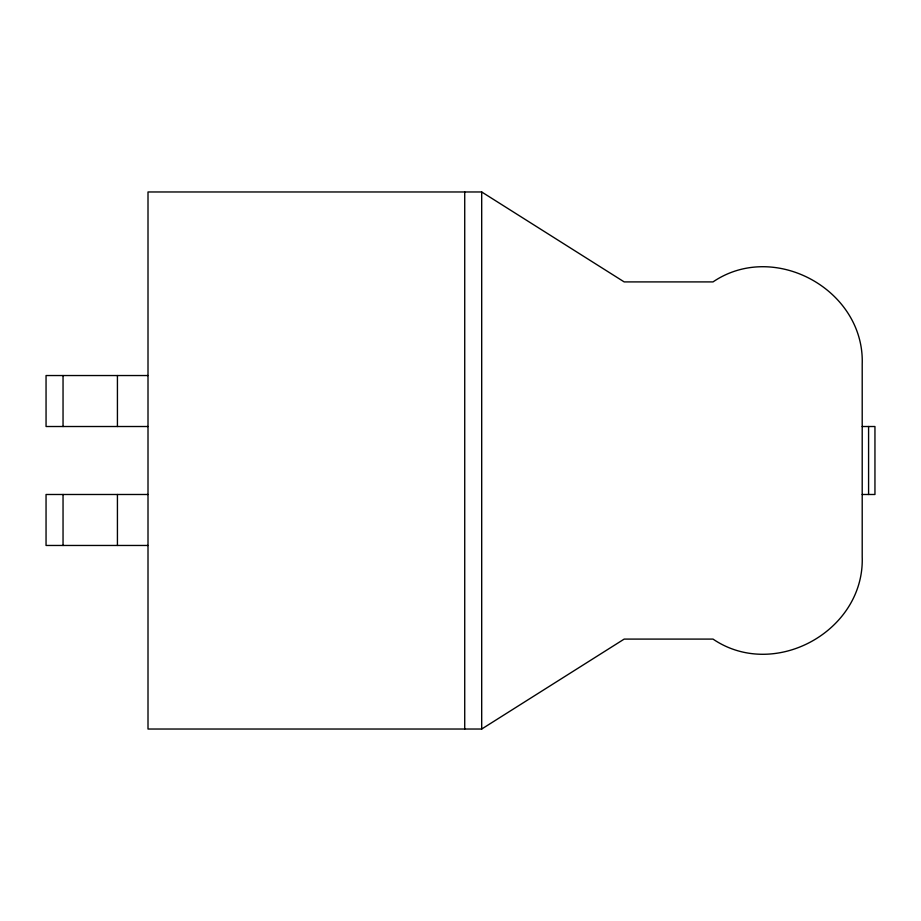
<?xml version="1.0" encoding="UTF-8"?>
<svg xmlns="http://www.w3.org/2000/svg" width="921" height="921" viewBox="0 0 921 921"><rect width="100%" height="100%" fill="white"/><g stroke="black" fill="none" stroke-linecap="round" stroke-linejoin="round"><path stroke-width="1.38" d="M481.695 729.029L624.185 639.093L713.015 639.093C774.377 680.838 864.761 631 862.206 556.837L862.206 364.163C864.761 290 774.377 240.162 713.015 281.907L624.185 281.907L481.695 191.971L148.005 191.971L148.005 729.029L481.695 729.029L481.695 191.971M148.005 375.538L46.05 375.538L46.062 426.515L148.005 426.515M862.206 426.515L874.95 426.515L874.95 494.485L862.206 494.485M148.005 494.485L46.05 494.485L46.05 545.462L148.005 545.462M868.584 426.515L868.584 494.485M464.725 191.971L464.725 729.029M117.428 375.538L117.428 426.515M117.428 494.485L117.428 545.462M63.042 375.538L63.042 426.515M63.042 494.485L63.042 545.462"/></g></svg>
